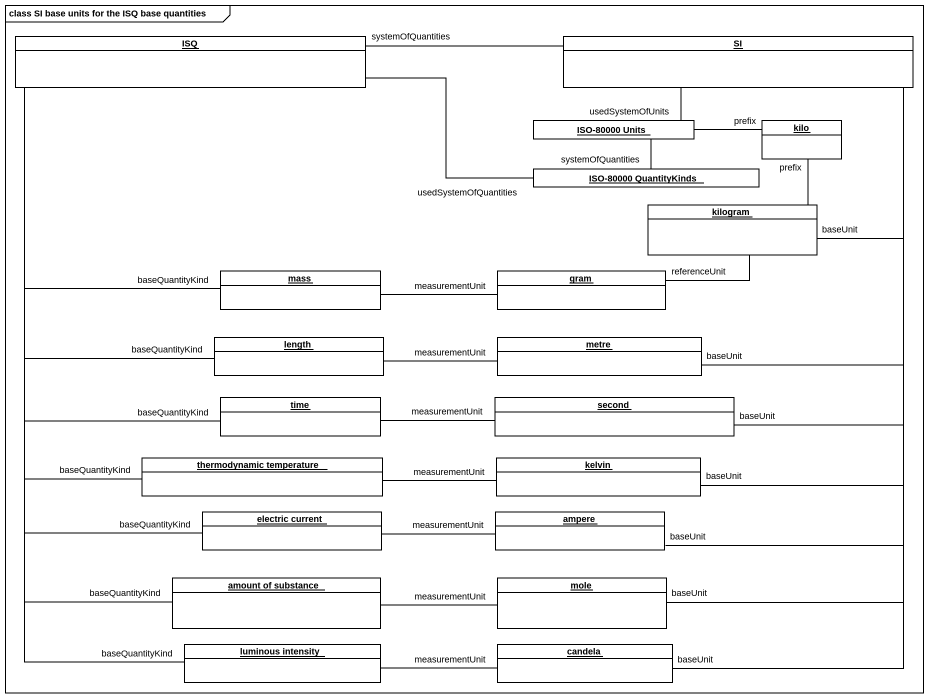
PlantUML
@startuml
mainframe class SI base units for the ISQ base quantities
hide circle
hide empty members
object ISQ #FFFFFF
object SI #FFFFFF
object "ISO-80000 Units" as ISO_80000_Units #FFFFFF
object kilo #FFFFFF
object "ISO-80000 QuantityKinds" as ISO_80000_QuantityKinds #FFFFFF
object kilogram #FFFFFF
object mass #FFFFFF
object gram #FFFFFF
object length #FFFFFF
object metre #FFFFFF
object time #FFFFFF
object second #FFFFFF
object "thermodynamic temperature" as thermodynamic_temperature #FFFFFF
object kelvin #FFFFFF
object "electric current" as electric_current #FFFFFF
object ampere #FFFFFF
object "amount of substance" as amount_of_substance #FFFFFF
object mole #FFFFFF
object "luminous intensity" as luminous_intensity #FFFFFF
object candela #FFFFFF
ISQ -right- SI : systemOfQuantities
ISO_80000_Units -right- SI : usedSystemOfUnits
kilo -left- ISO_80000_Units : prefix
kilo -- kilogram : prefix
ISO_80000_QuantityKinds -left- ISQ : usedSystemOfQuantities
ISO_80000_QuantityKinds -up- ISO_80000_Units : systemOfQuantities
kilogram -up- SI : baseUnit
mass -up- ISQ : baseQuantityKind
gram -right- kilogram : referenceUnit
gram -left- mass : measurementUnit
length -up- ISQ : baseQuantityKind
metre -up- SI : baseUnit
metre -left- length : measurementUnit
time -up- ISQ : baseQuantityKind
second -up- SI : baseUnit
second -left- time : measurementUnit
thermodynamic_temperature -up- ISQ : baseQuantityKind
kelvin -up- SI : baseUnit
kelvin -left- thermodynamic_temperature : measurementUnit
electric_current -up- ISQ : baseQuantityKind
ampere -up- SI : baseUnit
ampere -left- electric_current : measurementUnit
amount_of_substance -up- ISQ : baseQuantityKind
mole -up- SI : baseUnit
mole -left- amount_of_substance : measurementUnit
luminous_intensity -up- ISQ : baseQuantityKind
candela -up- SI : baseUnit
candela -left- luminous_intensity : measurementUnit
@enduml
